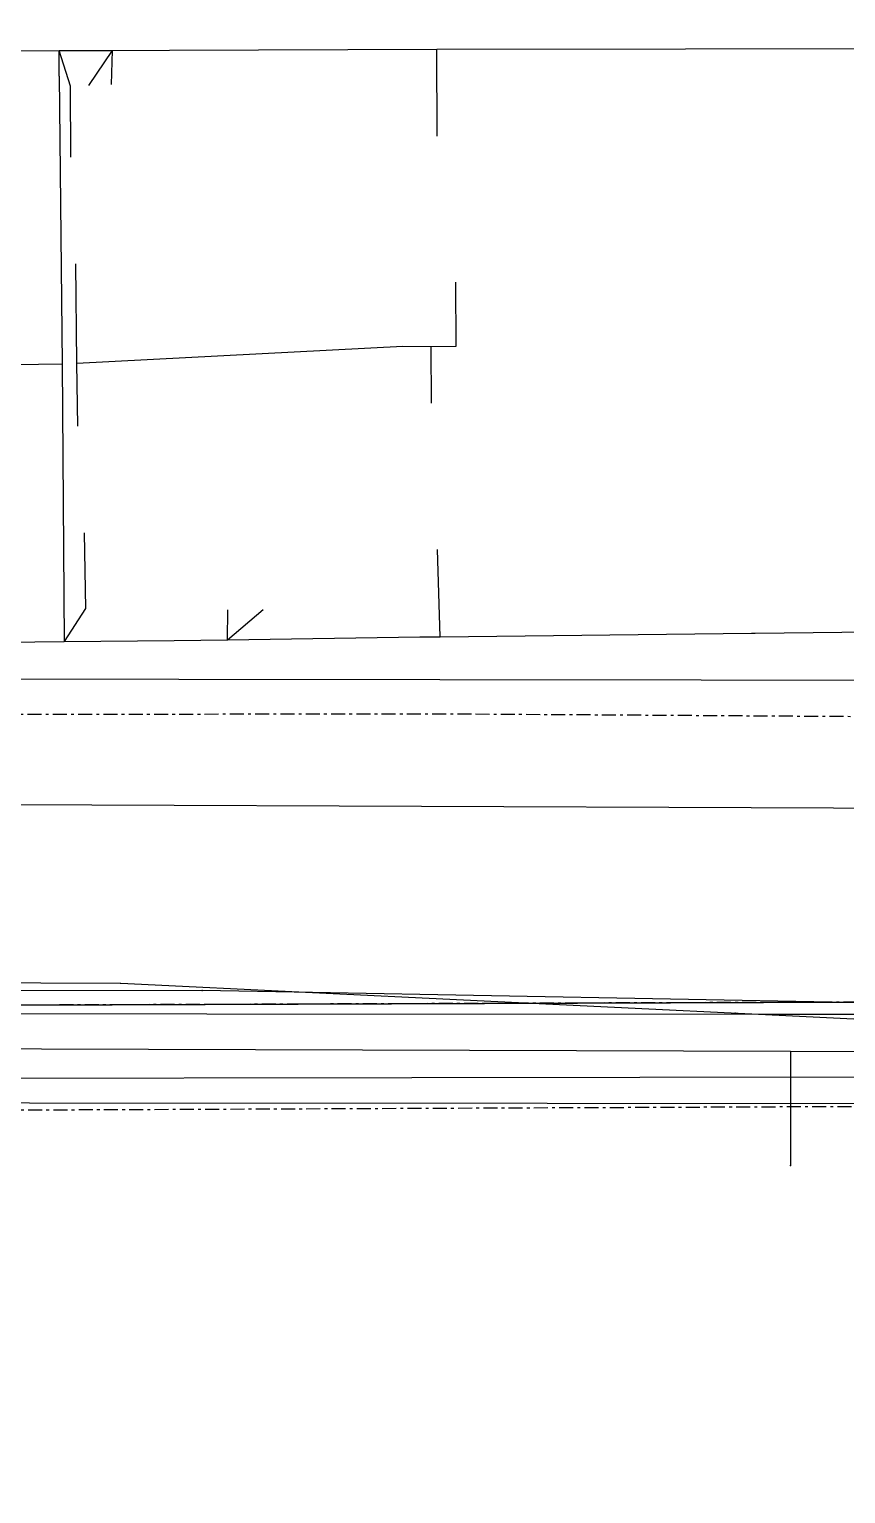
# Model space of a CAD drawing. Header units: metres. Extents: x -529 to 260, y -315 to 217.
# Drawn here: x -268.9 to -236.8, y 64.5 to 122.1 of the extents above; entities that cross this region are included whole.
import ezdxf

# ---------------------------------------------------------------- set-up
doc = ezdxf.new("R2010")
doc.units = ezdxf.units.M
doc.linetypes.add('DISUSED', pattern=[0.9943, 0.55, -0.1666, 0.1111, -0.1666])
for name, color, linetype, true_color in [('GM0772_GWA_Rioolleiding', 7, 'Continuous', 0xba38a8), ('KL0004_DAT_Kabelbed', 7, 'Continuous', 0x00ff00), ('KL0004_DAT_Mantelbuis', 7, 'Continuous', 0x00ff00), ('KL0004_DAT_Telecommunicatiekabel', 7, 'Continuous', 0x00ff00), ('KL0004_ELS_Elektriciteitskabel', 7, 'Continuous', 0x960000), ('KL0004_ELS_Kabelbed', 7, 'Continuous', 0x960000), ('KL0004_ELS_Mantelbuis', 7, 'Continuous', 0x960000), ('KL0004_EMS_Elektriciteitskabel', 7, 'Continuous', 0xc80000), ('KL0004_EMS_Kabelbed', 7, 'Continuous', 0xc80000), ('KL0004_EMS_Mantelbuis', 7, 'Continuous', 0xc80000), ('KL1031_ELS_Elektriciteitskabel', 7, 'Continuous', 0x960000), ('KL1031_EMS_Elektriciteitskabel', 7, 'Continuous', 0xc80000), ('KL1051_DAT_Appurtenance', 7, 'Continuous', 0x00ff00), ('KL1051_DAT_Kabelbed', 7, 'Continuous', 0x00ff00), ('KL1233_WRM_Appurtenance', 7, 'Continuous', 0x008080), ('KL1233_WRM_ThermischePijpleiding', 7, 'Continuous', 0x008080)]:
    doc.layers.add(name, color=color, linetype=linetype, true_color=true_color)

msp = doc.modelspace()

# ---------------------------------------------------------------- linework, layer by layer
at = {"layer": 'GM0772_GWA_Rioolleiding', "linetype": 'CONTINUOUS'}
for points in [[(-292.329, 91.698), (-175.677, 91.224)], [(-298.625, 80.813), (-226.947, 80.917)], [(-228.131, 79.838), (-329.939, 79.902)]]:
    msp.add_lwpolyline(points, dxfattribs=at)
at = {"layer": 'KL0004_DAT_Kabelbed', "linetype": 'CONTINUOUS'}
for points in [[(-252.711, 98.207), (-240.47, 98.346), (-240.325, 98.348), (-230.084, 98.465), (-196.652, 98.635), (-173.093, 98.854)], [(-295.829, 97.64), (-282.531, 97.826), (-275.863, 97.92), (-275.532, 97.924), (-267.494, 98.024)], [(-267.494, 98.024), (-263.164, 98.062)], [(-263.164, 98.062), (-261.068, 98.08)], [(-261.068, 98.08), (-253.504, 98.197), (-252.711, 98.207)]]:
    msp.add_lwpolyline(points, dxfattribs=at)
at = {"layer": 'KL0004_DAT_Mantelbuis', "linetype": 'CONTINUOUS'}
for points in [[(-252.711, 98.207), (-240.47, 98.346), (-240.325, 98.348), (-230.084, 98.465), (-196.652, 98.635), (-173.093, 98.854)], [(-295.829, 97.64), (-282.531, 97.826), (-275.863, 97.92), (-275.532, 97.924), (-267.494, 98.024)], [(-267.494, 98.024), (-263.164, 98.062)], [(-263.164, 98.062), (-261.068, 98.08)], [(-261.068, 98.08), (-253.504, 98.197), (-252.711, 98.207)]]:
    msp.add_lwpolyline(points, dxfattribs=at)
at = {"layer": 'KL0004_DAT_Telecommunicatiekabel', "linetype": 'CONTINUOUS'}
for points in [[(-252.711, 98.207), (-240.47, 98.346), (-240.325, 98.348), (-230.084, 98.465), (-196.652, 98.635), (-173.093, 98.854)], [(-252.711, 98.207), (-240.47, 98.346), (-240.325, 98.348), (-230.084, 98.465), (-196.652, 98.635), (-173.093, 98.854)], [(-252.711, 98.207), (-240.47, 98.346), (-240.325, 98.348), (-230.084, 98.465), (-196.652, 98.635), (-173.093, 98.854)], [(-252.711, 98.207), (-240.47, 98.346), (-240.325, 98.348), (-230.084, 98.465), (-196.652, 98.635), (-173.093, 98.854)], [(-252.711, 98.207), (-240.47, 98.346), (-240.325, 98.348), (-230.084, 98.465), (-196.652, 98.635), (-173.093, 98.854)], [(-252.711, 98.207), (-240.47, 98.346), (-240.325, 98.348), (-230.084, 98.465), (-196.652, 98.635), (-173.093, 98.854)], [(-252.711, 98.207), (-240.47, 98.346), (-240.325, 98.348), (-230.084, 98.465), (-196.652, 98.635), (-173.093, 98.854)], [(-252.711, 98.207), (-240.47, 98.346), (-240.325, 98.348), (-230.084, 98.465), (-196.652, 98.635), (-173.093, 98.854)], [(-252.711, 98.207), (-240.47, 98.346), (-240.325, 98.348), (-230.084, 98.465), (-196.652, 98.635), (-173.093, 98.854)], [(-252.711, 98.207), (-240.47, 98.346), (-240.325, 98.348), (-230.084, 98.465), (-196.652, 98.635), (-173.093, 98.854)], [(-252.711, 98.207), (-240.47, 98.346), (-240.325, 98.348), (-230.084, 98.465), (-196.652, 98.635), (-173.093, 98.854)], [(-252.711, 98.207), (-240.47, 98.346), (-240.325, 98.348), (-230.084, 98.465), (-196.652, 98.635), (-173.093, 98.854)], [(-252.711, 98.207), (-240.47, 98.346), (-240.325, 98.348), (-230.084, 98.465), (-196.652, 98.635), (-173.093, 98.854)], [(-252.711, 98.207), (-240.47, 98.346), (-240.325, 98.348), (-230.084, 98.465), (-196.652, 98.635), (-173.093, 98.854)], [(-252.711, 98.207), (-240.47, 98.346), (-240.325, 98.348), (-230.084, 98.465), (-196.652, 98.635), (-173.093, 98.854)], [(-252.711, 98.207), (-240.47, 98.346), (-240.325, 98.348), (-230.084, 98.465), (-196.652, 98.635), (-173.093, 98.854)], [(-252.711, 98.207), (-240.47, 98.346), (-240.325, 98.348), (-230.084, 98.465), (-196.652, 98.635), (-173.093, 98.854)], [(-252.711, 98.207), (-240.47, 98.346), (-240.325, 98.348), (-230.084, 98.465), (-196.652, 98.635), (-173.093, 98.854)], [(-252.711, 98.207), (-240.47, 98.346), (-240.325, 98.348), (-230.084, 98.465), (-196.652, 98.635), (-173.093, 98.854)], [(-252.711, 98.207), (-240.47, 98.346), (-240.325, 98.348), (-230.084, 98.465), (-196.652, 98.635), (-173.093, 98.854)], [(-252.711, 98.207), (-240.47, 98.346), (-240.325, 98.348), (-230.084, 98.465), (-196.652, 98.635), (-173.093, 98.854)], [(-252.711, 98.207), (-240.47, 98.346), (-240.325, 98.348), (-230.084, 98.465), (-196.652, 98.635), (-173.093, 98.854)], [(-252.711, 98.207), (-240.47, 98.346), (-240.325, 98.348), (-230.084, 98.465), (-196.652, 98.635), (-173.093, 98.854)], [(-252.711, 98.207), (-240.47, 98.346), (-240.325, 98.348), (-230.084, 98.465), (-196.652, 98.635), (-173.093, 98.854)], [(-252.711, 98.207), (-240.47, 98.346), (-240.325, 98.348), (-230.084, 98.465), (-196.652, 98.635), (-173.093, 98.854)], [(-252.711, 98.207), (-240.47, 98.346), (-240.325, 98.348), (-230.084, 98.465), (-196.652, 98.635), (-173.093, 98.854)], [(-252.711, 98.207), (-240.47, 98.346), (-240.325, 98.348), (-230.084, 98.465), (-196.652, 98.635), (-173.093, 98.854)], [(-252.711, 98.207), (-240.47, 98.346), (-240.325, 98.348), (-230.084, 98.465), (-196.652, 98.635), (-173.093, 98.854)], [(-295.829, 97.64), (-282.531, 97.826), (-275.863, 97.92), (-275.532, 97.924), (-267.494, 98.024)], [(-295.829, 97.64), (-282.531, 97.826), (-275.863, 97.92), (-275.532, 97.924), (-267.494, 98.024)], [(-295.829, 97.64), (-282.531, 97.826), (-275.863, 97.92), (-275.532, 97.924), (-267.494, 98.024)], [(-295.829, 97.64), (-282.531, 97.826), (-275.863, 97.92), (-275.532, 97.924), (-267.494, 98.024)], [(-295.829, 97.64), (-282.531, 97.826), (-275.863, 97.92), (-275.532, 97.924), (-267.494, 98.024)], [(-295.829, 97.64), (-282.531, 97.826), (-275.863, 97.92), (-275.532, 97.924), (-267.494, 98.024)], [(-295.829, 97.64), (-282.531, 97.826), (-275.863, 97.92), (-275.532, 97.924), (-267.494, 98.024)], [(-295.829, 97.64), (-282.531, 97.826), (-275.863, 97.92), (-275.532, 97.924), (-267.494, 98.024)], [(-295.829, 97.64), (-282.531, 97.826), (-275.863, 97.92), (-275.532, 97.924), (-267.494, 98.024)], [(-295.829, 97.64), (-282.531, 97.826), (-275.863, 97.92), (-275.532, 97.924), (-267.494, 98.024)], [(-295.829, 97.64), (-282.531, 97.826), (-275.863, 97.92), (-275.532, 97.924), (-267.494, 98.024)], [(-295.829, 97.64), (-282.531, 97.826), (-275.863, 97.92), (-275.532, 97.924), (-267.494, 98.024)], [(-295.829, 97.64), (-282.531, 97.826), (-275.863, 97.92), (-275.532, 97.924), (-267.494, 98.024)], [(-295.829, 97.64), (-282.531, 97.826), (-275.863, 97.92), (-275.532, 97.924), (-267.494, 98.024)], [(-295.829, 97.64), (-282.531, 97.826), (-275.863, 97.92), (-275.532, 97.924), (-267.494, 98.024)], [(-295.829, 97.64), (-282.531, 97.826), (-275.863, 97.92), (-275.532, 97.924), (-267.494, 98.024)], [(-295.829, 97.64), (-282.531, 97.826), (-275.863, 97.92), (-275.532, 97.924), (-267.494, 98.024)], [(-295.829, 97.64), (-282.531, 97.826), (-275.863, 97.92), (-275.532, 97.924), (-267.494, 98.024)], [(-295.829, 97.64), (-282.531, 97.826), (-275.863, 97.92), (-275.532, 97.924), (-267.494, 98.024)], [(-295.829, 97.64), (-282.531, 97.826), (-275.863, 97.92), (-275.532, 97.924), (-267.494, 98.024)], [(-295.829, 97.64), (-282.531, 97.826), (-275.863, 97.92), (-275.532, 97.924), (-267.494, 98.024)], [(-295.829, 97.64), (-282.531, 97.826), (-275.863, 97.92), (-275.532, 97.924), (-267.494, 98.024)], [(-295.829, 97.64), (-282.531, 97.826), (-275.863, 97.92), (-275.532, 97.924), (-267.494, 98.024)], [(-295.829, 97.64), (-282.531, 97.826), (-275.863, 97.92), (-275.532, 97.924), (-267.494, 98.024)], [(-295.829, 97.64), (-282.531, 97.826), (-275.863, 97.92), (-275.532, 97.924), (-267.494, 98.024)], [(-295.829, 97.64), (-282.531, 97.826), (-275.863, 97.92), (-275.532, 97.924), (-267.494, 98.024)], [(-295.829, 97.64), (-282.531, 97.826), (-275.863, 97.92), (-275.532, 97.924), (-267.494, 98.024)], [(-295.829, 97.64), (-282.531, 97.826), (-275.863, 97.92), (-275.532, 97.924), (-267.494, 98.024)], [(-267.494, 98.024), (-263.164, 98.062)], [(-267.494, 98.024), (-263.164, 98.062)], [(-267.494, 98.024), (-263.164, 98.062)], [(-267.494, 98.024), (-263.164, 98.062)], [(-267.494, 98.024), (-263.164, 98.062)], [(-267.494, 98.024), (-263.164, 98.062)], [(-267.494, 98.024), (-263.164, 98.062)], [(-267.494, 98.024), (-263.164, 98.062)], [(-267.494, 98.024), (-263.164, 98.062)], [(-267.494, 98.024), (-263.164, 98.062)], [(-267.494, 98.024), (-263.164, 98.062)], [(-267.494, 98.024), (-263.164, 98.062)], [(-267.494, 98.024), (-263.164, 98.062)], [(-267.494, 98.024), (-263.164, 98.062)], [(-267.494, 98.024), (-263.164, 98.062)], [(-267.494, 98.024), (-263.164, 98.062)], [(-267.494, 98.024), (-263.164, 98.062)], [(-267.494, 98.024), (-263.164, 98.062)], [(-267.494, 98.024), (-263.164, 98.062)], [(-267.494, 98.024), (-263.164, 98.062)], [(-267.494, 98.024), (-263.164, 98.062)], [(-267.494, 98.024), (-263.164, 98.062)], [(-267.494, 98.024), (-263.164, 98.062)], [(-267.494, 98.024), (-263.164, 98.062)], [(-267.494, 98.024), (-263.164, 98.062)], [(-267.494, 98.024), (-263.164, 98.062)], [(-267.494, 98.024), (-263.164, 98.062)], [(-267.494, 98.024), (-263.164, 98.062)], [(-263.164, 98.062), (-261.068, 98.08)], [(-263.164, 98.062), (-261.068, 98.08)], [(-263.164, 98.062), (-261.068, 98.08)], [(-263.164, 98.062), (-261.068, 98.08)], [(-263.164, 98.062), (-261.068, 98.08)], [(-263.164, 98.062), (-261.068, 98.08)], [(-263.164, 98.062), (-261.068, 98.08)], [(-263.164, 98.062), (-261.068, 98.08)], [(-263.164, 98.062), (-261.068, 98.08)], [(-263.164, 98.062), (-261.068, 98.08)], [(-263.164, 98.062), (-261.068, 98.08)], [(-263.164, 98.062), (-261.068, 98.08)], [(-263.164, 98.062), (-261.068, 98.08)], [(-263.164, 98.062), (-261.068, 98.08)], [(-263.164, 98.062), (-261.068, 98.08)], [(-263.164, 98.062), (-261.068, 98.08)], [(-263.164, 98.062), (-261.068, 98.08)], [(-263.164, 98.062), (-261.068, 98.08)], [(-263.164, 98.062), (-261.068, 98.08)], [(-263.164, 98.062), (-261.068, 98.08)], [(-263.164, 98.062), (-261.068, 98.08)], [(-263.164, 98.062), (-261.068, 98.08)], [(-263.164, 98.062), (-261.068, 98.08)], [(-263.164, 98.062), (-261.068, 98.08)], [(-263.164, 98.062), (-261.068, 98.08)], [(-263.164, 98.062), (-261.068, 98.08)], [(-263.164, 98.062), (-261.068, 98.08)], [(-263.164, 98.062), (-261.068, 98.08)], [(-261.068, 98.08), (-253.504, 98.197), (-252.711, 98.207)], [(-261.068, 98.08), (-253.504, 98.197), (-252.711, 98.207)], [(-261.068, 98.08), (-253.504, 98.197), (-252.711, 98.207)], [(-261.068, 98.08), (-253.504, 98.197), (-252.711, 98.207)], [(-261.068, 98.08), (-253.504, 98.197), (-252.711, 98.207)], [(-261.068, 98.08), (-253.504, 98.197), (-252.711, 98.207)], [(-261.068, 98.08), (-253.504, 98.197), (-252.711, 98.207)], [(-261.068, 98.08), (-253.504, 98.197), (-252.711, 98.207)], [(-261.068, 98.08), (-253.504, 98.197), (-252.711, 98.207)], [(-261.068, 98.08), (-253.504, 98.197), (-252.711, 98.207)], [(-261.068, 98.08), (-253.504, 98.197), (-252.711, 98.207)], [(-261.068, 98.08), (-253.504, 98.197), (-252.711, 98.207)], [(-261.068, 98.08), (-253.504, 98.197), (-252.711, 98.207)], [(-261.068, 98.08), (-253.504, 98.197), (-252.711, 98.207)], [(-261.068, 98.08), (-253.504, 98.197), (-252.711, 98.207)], [(-261.068, 98.08), (-253.504, 98.197), (-252.711, 98.207)], [(-261.068, 98.08), (-253.504, 98.197), (-252.711, 98.207)], [(-261.068, 98.08), (-253.504, 98.197), (-252.711, 98.207)], [(-261.068, 98.08), (-253.504, 98.197), (-252.711, 98.207)], [(-261.068, 98.08), (-253.504, 98.197), (-252.711, 98.207)], [(-261.068, 98.08), (-253.504, 98.197), (-252.711, 98.207)], [(-261.068, 98.08), (-253.504, 98.197), (-252.711, 98.207)], [(-261.068, 98.08), (-253.504, 98.197), (-252.711, 98.207)], [(-261.068, 98.08), (-253.504, 98.197), (-252.711, 98.207)], [(-261.068, 98.08), (-253.504, 98.197), (-252.711, 98.207)], [(-261.068, 98.08), (-253.504, 98.197), (-252.711, 98.207)], [(-261.068, 98.08), (-253.504, 98.197), (-252.711, 98.207)], [(-261.068, 98.08), (-253.504, 98.197), (-252.711, 98.207)]]:
    msp.add_lwpolyline(points, dxfattribs=at)
at = {"layer": 'KL0004_ELS_Elektriciteitskabel', "linetype": 'CONTINUOUS'}
for points in [[(-252.838, 121.308), (-223.52, 121.338), (-187.352, 121.564), (-143.455, 121.802), (-103.328, 122.086)], [(-252.838, 121.308), (-223.52, 121.338), (-187.352, 121.564), (-143.455, 121.802), (-103.328, 122.086)], [(-252.838, 121.308), (-223.52, 121.338), (-187.352, 121.564), (-143.455, 121.802), (-103.328, 122.086)], [(-252.838, 121.308), (-223.52, 121.338), (-187.352, 121.564), (-143.455, 121.802), (-103.328, 122.086)], [(-252.838, 121.308), (-223.52, 121.338), (-187.352, 121.564), (-143.455, 121.802), (-103.328, 122.086)], [(-252.838, 121.308), (-223.52, 121.338), (-187.352, 121.564), (-143.455, 121.802), (-103.328, 122.086)], [(-252.838, 121.308), (-223.52, 121.338), (-187.352, 121.564), (-143.455, 121.802), (-103.328, 122.086)], [(-252.838, 121.308), (-223.52, 121.338), (-187.352, 121.564), (-143.455, 121.802), (-103.328, 122.086)], [(-252.838, 121.308), (-223.52, 121.338), (-187.352, 121.564), (-143.455, 121.802), (-103.328, 122.086)], [(-252.838, 121.308), (-223.52, 121.338), (-187.352, 121.564), (-143.455, 121.802), (-103.328, 122.086)], [(-252.838, 121.308), (-223.52, 121.338), (-187.352, 121.564), (-143.455, 121.802), (-103.328, 122.086)], [(-252.838, 121.308), (-223.52, 121.338), (-187.352, 121.564), (-143.455, 121.802), (-103.328, 122.086)], [(-252.838, 121.308), (-223.52, 121.338), (-187.352, 121.564), (-143.455, 121.802), (-103.328, 122.086)], [(-252.838, 121.308), (-223.52, 121.338), (-187.352, 121.564), (-143.455, 121.802), (-103.328, 122.086)], [(-252.838, 121.308), (-223.52, 121.338), (-187.352, 121.564), (-143.455, 121.802), (-103.328, 122.086)], [(-252.838, 121.308), (-223.52, 121.338), (-187.352, 121.564), (-143.455, 121.802), (-103.328, 122.086)], [(-252.838, 121.308), (-223.52, 121.338), (-187.352, 121.564), (-143.455, 121.802), (-103.328, 122.086)], [(-252.838, 121.308), (-223.52, 121.338), (-187.352, 121.564), (-143.455, 121.802), (-103.328, 122.086)], [(-252.838, 121.308), (-223.52, 121.338), (-187.352, 121.564), (-143.455, 121.802), (-103.328, 122.086)], [(-252.838, 121.308), (-223.52, 121.338), (-187.352, 121.564), (-143.455, 121.802), (-103.328, 122.086)], [(-252.838, 121.308), (-223.52, 121.338), (-187.352, 121.564), (-143.455, 121.802), (-103.328, 122.086)], [(-252.838, 121.308), (-223.52, 121.338), (-187.352, 121.564), (-143.455, 121.802), (-103.328, 122.086)], [(-252.838, 121.308), (-223.52, 121.338), (-187.352, 121.564), (-143.455, 121.802), (-103.328, 122.086)], [(-252.838, 121.308), (-223.52, 121.338), (-187.352, 121.564), (-143.455, 121.802), (-103.328, 122.086)], [(-252.838, 121.308), (-223.52, 121.338), (-187.352, 121.564), (-143.455, 121.802), (-103.328, 122.086)], [(-252.838, 121.308), (-223.52, 121.338), (-187.352, 121.564), (-143.455, 121.802), (-103.328, 122.086)], [(-252.838, 121.308), (-223.52, 121.338), (-187.352, 121.564), (-143.455, 121.802), (-103.328, 122.086)], [(-252.838, 121.308), (-223.52, 121.338), (-187.352, 121.564), (-143.455, 121.802), (-103.328, 122.086)], [(-252.838, 121.308), (-223.52, 121.338), (-187.352, 121.564), (-143.455, 121.802), (-103.328, 122.086)], [(-252.838, 121.308), (-223.52, 121.338), (-187.352, 121.564), (-143.455, 121.802), (-103.328, 122.086)], [(-252.838, 121.308), (-223.52, 121.338), (-187.352, 121.564), (-143.455, 121.802), (-103.328, 122.086)], [(-252.838, 121.308), (-223.52, 121.338), (-187.352, 121.564), (-143.455, 121.802), (-103.328, 122.086)], [(-252.838, 121.308), (-223.52, 121.338), (-187.352, 121.564), (-143.455, 121.802), (-103.328, 122.086)], [(-252.838, 121.308), (-223.52, 121.338), (-187.352, 121.564), (-143.455, 121.802), (-103.328, 122.086)], [(-252.838, 121.308), (-223.52, 121.338), (-187.352, 121.564), (-143.455, 121.802), (-103.328, 122.086)], [(-252.838, 121.308), (-223.52, 121.338), (-187.352, 121.564), (-143.455, 121.802), (-103.328, 122.086)], [(-293.992, 121.18), (-267.691, 121.247)], [(-293.992, 121.18), (-267.691, 121.247)], [(-293.992, 121.18), (-267.691, 121.247)], [(-293.992, 121.18), (-267.691, 121.247)], [(-293.992, 121.18), (-267.691, 121.247)], [(-293.992, 121.18), (-267.691, 121.247)], [(-293.992, 121.18), (-267.691, 121.247)], [(-293.992, 121.18), (-267.691, 121.247)], [(-293.992, 121.18), (-267.691, 121.247)], [(-293.992, 121.18), (-267.691, 121.247)], [(-293.992, 121.18), (-267.691, 121.247)], [(-293.992, 121.18), (-267.691, 121.247)], [(-293.992, 121.18), (-267.691, 121.247)], [(-293.992, 121.18), (-267.691, 121.247)], [(-293.992, 121.18), (-267.691, 121.247)], [(-293.992, 121.18), (-267.691, 121.247)], [(-293.992, 121.18), (-267.691, 121.247)], [(-293.992, 121.18), (-267.691, 121.247)], [(-267.691, 121.247), (-265.589, 121.256)], [(-267.691, 121.247), (-265.589, 121.256)], [(-267.691, 121.247), (-265.589, 121.256)], [(-267.691, 121.247), (-265.589, 121.256)], [(-267.691, 121.247), (-265.589, 121.256)], [(-267.691, 121.247), (-265.589, 121.256)], [(-267.691, 121.247), (-265.589, 121.256)], [(-267.691, 121.247), (-265.589, 121.256)], [(-267.691, 121.247), (-265.589, 121.256)], [(-267.691, 121.247), (-265.589, 121.256)], [(-267.691, 121.247), (-265.589, 121.256)], [(-267.691, 121.247), (-265.589, 121.256)], [(-267.691, 121.247), (-265.589, 121.256)], [(-267.691, 121.247), (-265.589, 121.256)], [(-267.691, 121.247), (-265.589, 121.256)], [(-267.691, 121.247), (-265.589, 121.256)], [(-267.691, 121.247), (-265.589, 121.256)], [(-267.691, 121.247), (-265.589, 121.256)], [(-267.691, 121.247), (-265.589, 121.256)], [(-267.691, 121.247), (-265.589, 121.256)], [(-267.691, 121.247), (-265.589, 121.256)], [(-267.691, 121.247), (-265.589, 121.256)], [(-267.691, 121.247), (-265.589, 121.256)], [(-267.691, 121.247), (-265.589, 121.256)], [(-267.691, 121.247), (-265.589, 121.256)], [(-267.691, 121.247), (-265.589, 121.256)], [(-267.691, 121.247), (-265.589, 121.256)], [(-267.691, 121.247), (-265.589, 121.256)], [(-267.691, 121.247), (-265.589, 121.256)], [(-267.691, 121.247), (-265.589, 121.256)], [(-267.691, 121.247), (-265.589, 121.256)], [(-267.691, 121.247), (-265.589, 121.256)], [(-267.685, 120.244), (-267.691, 121.247)], [(-267.685, 120.244), (-267.691, 121.247)], [(-267.685, 120.244), (-267.691, 121.247)], [(-267.685, 120.244), (-267.691, 121.247)], [(-267.685, 120.244), (-267.691, 121.247)], [(-267.685, 120.244), (-267.691, 121.247)], [(-267.23, 117.061), (-267.244, 119.848), (-267.691, 121.247)], [(-266.515, 119.87), (-265.589, 121.256)], [(-266.515, 119.87), (-265.589, 121.256)], [(-266.515, 119.87), (-265.589, 121.256)], [(-266.515, 119.87), (-265.589, 121.256)], [(-266.515, 119.87), (-265.589, 121.256)], [(-266.515, 119.87), (-265.589, 121.256)], [(-265.623, 119.914), (-265.589, 121.256)], [(-265.623, 119.914), (-265.589, 121.256)], [(-265.623, 119.914), (-265.589, 121.256)], [(-265.623, 119.914), (-265.589, 121.256)], [(-265.623, 119.914), (-265.589, 121.256)], [(-265.623, 119.914), (-265.589, 121.256)], [(-265.589, 121.256), (-263.343, 121.267)], [(-265.589, 121.256), (-263.343, 121.267)], [(-265.589, 121.256), (-263.343, 121.267)], [(-265.589, 121.256), (-263.343, 121.267)], [(-265.589, 121.256), (-263.343, 121.267)], [(-265.589, 121.256), (-263.343, 121.267)], [(-265.589, 121.256), (-263.343, 121.267)], [(-265.589, 121.256), (-263.343, 121.267)], [(-265.589, 121.256), (-263.343, 121.267)], [(-265.589, 121.256), (-263.343, 121.267)], [(-265.589, 121.256), (-263.343, 121.267)], [(-265.589, 121.256), (-263.343, 121.267)], [(-265.589, 121.256), (-263.343, 121.267)], [(-265.589, 121.256), (-263.343, 121.267)], [(-265.589, 121.256), (-263.343, 121.267)], [(-265.589, 121.256), (-263.343, 121.267)], [(-265.589, 121.256), (-263.343, 121.267)], [(-265.589, 121.256), (-263.343, 121.267)], [(-265.589, 121.256), (-263.343, 121.267)], [(-265.589, 121.256), (-263.343, 121.267)], [(-265.589, 121.256), (-263.343, 121.267)], [(-265.589, 121.256), (-263.343, 121.267)], [(-265.589, 121.256), (-263.343, 121.267)], [(-265.589, 121.256), (-263.343, 121.267)], [(-265.589, 121.256), (-263.343, 121.267)], [(-265.589, 121.256), (-263.343, 121.267)], [(-265.589, 121.256), (-263.343, 121.267)], [(-265.589, 121.256), (-263.343, 121.267)], [(-263.343, 121.267), (-252.838, 121.308)], [(-263.343, 121.267), (-252.838, 121.308)], [(-263.343, 121.267), (-252.838, 121.308)], [(-263.343, 121.267), (-252.838, 121.308)], [(-263.343, 121.267), (-252.838, 121.308)], [(-263.343, 121.267), (-252.838, 121.308)], [(-263.343, 121.267), (-252.838, 121.308)], [(-263.343, 121.267), (-252.838, 121.308)], [(-263.343, 121.267), (-252.838, 121.308)], [(-263.343, 121.267), (-252.838, 121.308)], [(-263.343, 121.267), (-252.838, 121.308)], [(-263.343, 121.267), (-252.838, 121.308)], [(-263.343, 121.267), (-252.838, 121.308)], [(-263.343, 121.267), (-252.838, 121.308)], [(-263.343, 121.267), (-252.838, 121.308)], [(-263.343, 121.267), (-252.838, 121.308)], [(-263.343, 121.267), (-252.838, 121.308)], [(-263.343, 121.267), (-252.838, 121.308)], [(-263.343, 121.267), (-252.838, 121.308)], [(-263.343, 121.267), (-252.838, 121.308)], [(-263.343, 121.267), (-252.838, 121.308)], [(-263.343, 121.267), (-252.838, 121.308)], [(-263.343, 121.267), (-252.838, 121.308)], [(-263.343, 121.267), (-252.838, 121.308)], [(-263.343, 121.267), (-252.838, 121.308)], [(-263.343, 121.267), (-252.838, 121.308)], [(-263.343, 121.267), (-252.838, 121.308)], [(-263.343, 121.267), (-252.838, 121.308)], [(-263.343, 121.267), (-252.838, 121.308)], [(-263.343, 121.267), (-252.838, 121.308)], [(-263.343, 121.267), (-252.838, 121.308)], [(-263.343, 121.267), (-252.838, 121.308)], [(-252.831, 117.882), (-252.838, 121.308)], [(-252.831, 117.882), (-252.838, 121.308)], [(-267.685, 120.244), (-267.573, 108.938)], [(-267.685, 120.244), (-267.573, 108.938)], [(-267.685, 120.244), (-267.573, 108.938)], [(-267.685, 120.244), (-267.573, 108.938)], [(-267.685, 120.244), (-267.573, 108.938)], [(-267.685, 120.244), (-267.573, 108.938)], [(-267.685, 120.244), (-267.573, 108.938)], [(-267.685, 120.244), (-267.573, 108.938)], [(-267.685, 120.244), (-267.573, 108.938)], [(-267.685, 120.244), (-267.573, 108.938)], [(-267.685, 120.244), (-267.573, 108.938)], [(-267.685, 120.244), (-267.573, 108.938)], [(-266.986, 108.967), (-267.029, 112.872)], [(-253.057, 109.621), (-252.083, 109.632), (-252.088, 112.15)], [(-253.057, 109.621), (-252.083, 109.632), (-252.088, 112.15)], [(-266.986, 108.967), (-254.173, 109.627)], [(-266.986, 108.967), (-254.173, 109.627)], [(-266.986, 108.967), (-254.173, 109.627)], [(-266.986, 108.967), (-254.173, 109.627)], [(-266.986, 108.967), (-254.173, 109.627)], [(-266.986, 108.967), (-254.173, 109.627)], [(-266.986, 108.967), (-254.173, 109.627)], [(-266.986, 108.967), (-254.173, 109.627)], [(-254.173, 109.627), (-253.057, 109.621)], [(-254.173, 109.627), (-253.057, 109.621)], [(-254.173, 109.627), (-253.057, 109.621)], [(-254.173, 109.627), (-253.057, 109.621)], [(-253.052, 107.392), (-253.057, 109.621)], [(-253.052, 107.392), (-253.057, 109.621)], [(-293.92, 108.515), (-283.313, 108.711), (-267.573, 108.938)], [(-293.92, 108.515), (-283.313, 108.711), (-267.573, 108.938)], [(-293.92, 108.515), (-283.313, 108.711), (-267.573, 108.938)], [(-293.92, 108.515), (-283.313, 108.711), (-267.573, 108.938)], [(-293.92, 108.515), (-283.313, 108.711), (-267.573, 108.938)], [(-293.92, 108.515), (-283.313, 108.711), (-267.573, 108.938)], [(-293.92, 108.515), (-283.313, 108.711), (-267.573, 108.938)], [(-293.92, 108.515), (-283.313, 108.711), (-267.573, 108.938)], [(-267.573, 108.938), (-267.494, 98.024)], [(-267.573, 108.938), (-267.494, 98.024)], [(-267.573, 108.938), (-267.494, 98.024)], [(-267.573, 108.938), (-267.494, 98.024)], [(-267.573, 108.938), (-267.494, 98.024)], [(-267.573, 108.938), (-267.494, 98.024)], [(-267.573, 108.938), (-267.494, 98.024)], [(-267.573, 108.938), (-267.494, 98.024)], [(-267.573, 108.938), (-267.494, 98.024)], [(-267.573, 108.938), (-267.494, 98.024)], [(-267.573, 108.938), (-267.494, 98.024)], [(-267.573, 108.938), (-267.494, 98.024)], [(-266.958, 106.483), (-266.986, 108.967)], [(-266.698, 102.284), (-266.652, 99.321), (-267.494, 98.024)], [(-252.711, 98.207), (-252.812, 101.64)], [(-252.711, 98.207), (-252.812, 101.64)], [(-261.068, 98.08), (-259.666, 99.274)], [(-261.068, 98.08), (-259.666, 99.274)], [(-261.068, 98.08), (-259.666, 99.274)], [(-261.068, 98.08), (-259.666, 99.274)], [(-261.068, 98.08), (-259.666, 99.274)], [(-261.068, 98.08), (-259.666, 99.274)], [(-261.068, 98.08), (-261.054, 99.264)], [(-261.068, 98.08), (-261.054, 99.264)], [(-261.068, 98.08), (-261.054, 99.264)], [(-261.068, 98.08), (-261.054, 99.264)], [(-261.068, 98.08), (-261.054, 99.264)], [(-261.068, 98.08), (-261.054, 99.264)], [(-252.711, 98.207), (-240.47, 98.346), (-240.325, 98.348), (-230.084, 98.465), (-196.652, 98.635), (-173.093, 98.854)], [(-252.711, 98.207), (-240.47, 98.346), (-240.325, 98.348), (-230.084, 98.465), (-196.652, 98.635), (-173.093, 98.854)], [(-252.711, 98.207), (-240.47, 98.346), (-240.325, 98.348), (-230.084, 98.465), (-196.652, 98.635), (-173.093, 98.854)], [(-252.711, 98.207), (-240.47, 98.346), (-240.325, 98.348), (-230.084, 98.465), (-196.652, 98.635), (-173.093, 98.854)], [(-252.711, 98.207), (-240.47, 98.346), (-240.325, 98.348), (-230.084, 98.465), (-196.652, 98.635), (-173.093, 98.854)], [(-252.711, 98.207), (-240.47, 98.346), (-240.325, 98.348), (-230.084, 98.465), (-196.652, 98.635), (-173.093, 98.854)], [(-252.711, 98.207), (-240.47, 98.346), (-240.325, 98.348), (-230.084, 98.465), (-196.652, 98.635), (-173.093, 98.854)], [(-252.711, 98.207), (-240.47, 98.346), (-240.325, 98.348), (-230.084, 98.465), (-196.652, 98.635), (-173.093, 98.854)], [(-252.711, 98.207), (-240.47, 98.346), (-240.325, 98.348), (-230.084, 98.465), (-196.652, 98.635), (-173.093, 98.854)], [(-252.711, 98.207), (-240.47, 98.346), (-240.325, 98.348), (-230.084, 98.465), (-196.652, 98.635), (-173.093, 98.854)], [(-252.711, 98.207), (-240.47, 98.346), (-240.325, 98.348), (-230.084, 98.465), (-196.652, 98.635), (-173.093, 98.854)], [(-252.711, 98.207), (-240.47, 98.346), (-240.325, 98.348), (-230.084, 98.465), (-196.652, 98.635), (-173.093, 98.854)], [(-252.711, 98.207), (-240.47, 98.346), (-240.325, 98.348), (-230.084, 98.465), (-196.652, 98.635), (-173.093, 98.854)], [(-252.711, 98.207), (-240.47, 98.346), (-240.325, 98.348), (-230.084, 98.465), (-196.652, 98.635), (-173.093, 98.854)], [(-252.711, 98.207), (-240.47, 98.346), (-240.325, 98.348), (-230.084, 98.465), (-196.652, 98.635), (-173.093, 98.854)], [(-252.711, 98.207), (-240.47, 98.346), (-240.325, 98.348), (-230.084, 98.465), (-196.652, 98.635), (-173.093, 98.854)], [(-252.711, 98.207), (-240.47, 98.346), (-240.325, 98.348), (-230.084, 98.465), (-196.652, 98.635), (-173.093, 98.854)], [(-252.711, 98.207), (-240.47, 98.346), (-240.325, 98.348), (-230.084, 98.465), (-196.652, 98.635), (-173.093, 98.854)], [(-252.711, 98.207), (-240.47, 98.346), (-240.325, 98.348), (-230.084, 98.465), (-196.652, 98.635), (-173.093, 98.854)], [(-252.711, 98.207), (-240.47, 98.346), (-240.325, 98.348), (-230.084, 98.465), (-196.652, 98.635), (-173.093, 98.854)], [(-252.711, 98.207), (-240.47, 98.346), (-240.325, 98.348), (-230.084, 98.465), (-196.652, 98.635), (-173.093, 98.854)], [(-252.711, 98.207), (-240.47, 98.346), (-240.325, 98.348), (-230.084, 98.465), (-196.652, 98.635), (-173.093, 98.854)], [(-252.711, 98.207), (-240.47, 98.346), (-240.325, 98.348), (-230.084, 98.465), (-196.652, 98.635), (-173.093, 98.854)], [(-252.711, 98.207), (-240.47, 98.346), (-240.325, 98.348), (-230.084, 98.465), (-196.652, 98.635), (-173.093, 98.854)], [(-252.711, 98.207), (-240.47, 98.346), (-240.325, 98.348), (-230.084, 98.465), (-196.652, 98.635), (-173.093, 98.854)], [(-252.711, 98.207), (-240.47, 98.346), (-240.325, 98.348), (-230.084, 98.465), (-196.652, 98.635), (-173.093, 98.854)], [(-252.711, 98.207), (-240.47, 98.346), (-240.325, 98.348), (-230.084, 98.465), (-196.652, 98.635), (-173.093, 98.854)], [(-252.711, 98.207), (-240.47, 98.346), (-240.325, 98.348), (-230.084, 98.465), (-196.652, 98.635), (-173.093, 98.854)], [(-252.711, 98.207), (-240.47, 98.346), (-240.325, 98.348), (-230.084, 98.465), (-196.652, 98.635), (-173.093, 98.854)], [(-252.711, 98.207), (-240.47, 98.346), (-240.325, 98.348), (-230.084, 98.465), (-196.652, 98.635), (-173.093, 98.854)], [(-252.711, 98.207), (-240.47, 98.346), (-240.325, 98.348), (-230.084, 98.465), (-196.652, 98.635), (-173.093, 98.854)], [(-252.711, 98.207), (-240.47, 98.346), (-240.325, 98.348), (-230.084, 98.465), (-196.652, 98.635), (-173.093, 98.854)], [(-252.711, 98.207), (-240.47, 98.346), (-240.325, 98.348), (-230.084, 98.465), (-196.652, 98.635), (-173.093, 98.854)], [(-252.711, 98.207), (-240.47, 98.346), (-240.325, 98.348), (-230.084, 98.465), (-196.652, 98.635), (-173.093, 98.854)], [(-252.711, 98.207), (-240.47, 98.346), (-240.325, 98.348), (-230.084, 98.465), (-196.652, 98.635), (-173.093, 98.854)], [(-252.711, 98.207), (-240.47, 98.346), (-240.325, 98.348), (-230.084, 98.465), (-196.652, 98.635), (-173.093, 98.854)], [(-252.711, 98.207), (-240.47, 98.346), (-240.325, 98.348), (-230.084, 98.465), (-196.652, 98.635), (-173.093, 98.854)], [(-252.711, 98.207), (-240.47, 98.346), (-240.325, 98.348), (-230.084, 98.465), (-196.652, 98.635), (-173.093, 98.854)], [(-252.711, 98.207), (-240.47, 98.346), (-240.325, 98.348), (-230.084, 98.465), (-196.652, 98.635), (-173.093, 98.854)], [(-252.711, 98.207), (-240.47, 98.346), (-240.325, 98.348), (-230.084, 98.465), (-196.652, 98.635), (-173.093, 98.854)], [(-252.711, 98.207), (-240.47, 98.346), (-240.325, 98.348), (-230.084, 98.465), (-196.652, 98.635), (-173.093, 98.854)], [(-252.711, 98.207), (-240.47, 98.346), (-240.325, 98.348), (-230.084, 98.465), (-196.652, 98.635), (-173.093, 98.854)], [(-295.829, 97.64), (-282.531, 97.826), (-275.863, 97.92), (-275.532, 97.924), (-267.494, 98.024)], [(-295.829, 97.64), (-282.531, 97.826), (-275.863, 97.92), (-275.532, 97.924), (-267.494, 98.024)], [(-295.829, 97.64), (-282.531, 97.826), (-275.863, 97.92), (-275.532, 97.924), (-267.494, 98.024)], [(-295.829, 97.64), (-282.531, 97.826), (-275.863, 97.92), (-275.532, 97.924), (-267.494, 98.024)], [(-295.829, 97.64), (-282.531, 97.826), (-275.863, 97.92), (-275.532, 97.924), (-267.494, 98.024)], [(-295.829, 97.64), (-282.531, 97.826), (-275.863, 97.92), (-275.532, 97.924), (-267.494, 98.024)], [(-295.829, 97.64), (-282.531, 97.826), (-275.863, 97.92), (-275.532, 97.924), (-267.494, 98.024)], [(-295.829, 97.64), (-282.531, 97.826), (-275.863, 97.92), (-275.532, 97.924), (-267.494, 98.024)], [(-295.829, 97.64), (-282.531, 97.826), (-275.863, 97.92), (-275.532, 97.924), (-267.494, 98.024)], [(-295.829, 97.64), (-282.531, 97.826), (-275.863, 97.92), (-275.532, 97.924), (-267.494, 98.024)], [(-295.829, 97.64), (-282.531, 97.826), (-275.863, 97.92), (-275.532, 97.924), (-267.494, 98.024)], [(-295.829, 97.64), (-282.531, 97.826), (-275.863, 97.92), (-275.532, 97.924), (-267.494, 98.024)], [(-295.829, 97.64), (-282.531, 97.826), (-275.863, 97.92), (-275.532, 97.924), (-267.494, 98.024)], [(-295.829, 97.64), (-282.531, 97.826), (-275.863, 97.92), (-275.532, 97.924), (-267.494, 98.024)], [(-295.829, 97.64), (-282.531, 97.826), (-275.863, 97.92), (-275.532, 97.924), (-267.494, 98.024)], [(-295.829, 97.64), (-282.531, 97.826), (-275.863, 97.92), (-275.532, 97.924), (-267.494, 98.024)], [(-295.829, 97.64), (-282.531, 97.826), (-275.863, 97.92), (-275.532, 97.924), (-267.494, 98.024)], [(-295.829, 97.64), (-282.531, 97.826), (-275.863, 97.92), (-275.532, 97.924), (-267.494, 98.024)], [(-295.829, 97.64), (-282.531, 97.826), (-275.863, 97.92), (-275.532, 97.924), (-267.494, 98.024)], [(-295.829, 97.64), (-282.531, 97.826), (-275.863, 97.92), (-275.532, 97.924), (-267.494, 98.024)], [(-267.494, 98.024), (-263.164, 98.062)], [(-267.494, 98.024), (-263.164, 98.062)], [(-267.494, 98.024), (-263.164, 98.062)], [(-267.494, 98.024), (-263.164, 98.062)], [(-267.494, 98.024), (-263.164, 98.062)], [(-267.494, 98.024), (-263.164, 98.062)], [(-267.494, 98.024), (-263.164, 98.062)], [(-267.494, 98.024), (-263.164, 98.062)], [(-267.494, 98.024), (-263.164, 98.062)], [(-267.494, 98.024), (-263.164, 98.062)], [(-267.494, 98.024), (-263.164, 98.062)], [(-267.494, 98.024), (-263.164, 98.062)], [(-267.494, 98.024), (-263.164, 98.062)], [(-267.494, 98.024), (-263.164, 98.062)], [(-267.494, 98.024), (-263.164, 98.062)], [(-267.494, 98.024), (-263.164, 98.062)], [(-267.494, 98.024), (-263.164, 98.062)], [(-267.494, 98.024), (-263.164, 98.062)], [(-267.494, 98.024), (-263.164, 98.062)], [(-267.494, 98.024), (-263.164, 98.062)], [(-267.494, 98.024), (-263.164, 98.062)], [(-267.494, 98.024), (-263.164, 98.062)], [(-267.494, 98.024), (-263.164, 98.062)], [(-267.494, 98.024), (-263.164, 98.062)], [(-267.494, 98.024), (-263.164, 98.062)], [(-267.494, 98.024), (-263.164, 98.062)], [(-267.494, 98.024), (-263.164, 98.062)], [(-267.494, 98.024), (-263.164, 98.062)], [(-267.494, 98.024), (-263.164, 98.062)], [(-267.494, 98.024), (-263.164, 98.062)], [(-267.494, 98.024), (-263.164, 98.062)], [(-267.494, 98.024), (-263.164, 98.062)], [(-267.494, 98.024), (-263.164, 98.062)], [(-267.494, 98.024), (-263.164, 98.062)], [(-263.164, 98.062), (-261.068, 98.08)], [(-263.164, 98.062), (-261.068, 98.08)], [(-263.164, 98.062), (-261.068, 98.08)], [(-263.164, 98.062), (-261.068, 98.08)], [(-263.164, 98.062), (-261.068, 98.08)], [(-263.164, 98.062), (-261.068, 98.08)], [(-263.164, 98.062), (-261.068, 98.08)], [(-263.164, 98.062), (-261.068, 98.08)], [(-263.164, 98.062), (-261.068, 98.08)], [(-263.164, 98.062), (-261.068, 98.08)], [(-263.164, 98.062), (-261.068, 98.08)], [(-263.164, 98.062), (-261.068, 98.08)], [(-263.164, 98.062), (-261.068, 98.08)], [(-263.164, 98.062), (-261.068, 98.08)], [(-263.164, 98.062), (-261.068, 98.08)], [(-263.164, 98.062), (-261.068, 98.08)], [(-263.164, 98.062), (-261.068, 98.08)], [(-263.164, 98.062), (-261.068, 98.08)], [(-263.164, 98.062), (-261.068, 98.08)], [(-263.164, 98.062), (-261.068, 98.08)], [(-263.164, 98.062), (-261.068, 98.08)], [(-263.164, 98.062), (-261.068, 98.08)], [(-263.164, 98.062), (-261.068, 98.08)], [(-263.164, 98.062), (-261.068, 98.08)], [(-263.164, 98.062), (-261.068, 98.08)], [(-263.164, 98.062), (-261.068, 98.08)], [(-263.164, 98.062), (-261.068, 98.08)], [(-263.164, 98.062), (-261.068, 98.08)], [(-263.164, 98.062), (-261.068, 98.08)], [(-263.164, 98.062), (-261.068, 98.08)], [(-263.164, 98.062), (-261.068, 98.08)], [(-263.164, 98.062), (-261.068, 98.08)], [(-263.164, 98.062), (-261.068, 98.08)], [(-263.164, 98.062), (-261.068, 98.08)], [(-263.164, 98.062), (-261.068, 98.08)], [(-263.164, 98.062), (-261.068, 98.08)], [(-263.164, 98.062), (-261.068, 98.08)], [(-263.164, 98.062), (-261.068, 98.08)], [(-263.164, 98.062), (-261.068, 98.08)], [(-263.164, 98.062), (-261.068, 98.08)], [(-263.164, 98.062), (-261.068, 98.08)], [(-263.164, 98.062), (-261.068, 98.08)], [(-263.164, 98.062), (-261.068, 98.08)], [(-263.164, 98.062), (-261.068, 98.08)], [(-263.164, 98.062), (-261.068, 98.08)], [(-263.164, 98.062), (-261.068, 98.08)], [(-261.068, 98.08), (-253.504, 98.197), (-252.711, 98.207)], [(-261.068, 98.08), (-253.504, 98.197), (-252.711, 98.207)], [(-261.068, 98.08), (-253.504, 98.197), (-252.711, 98.207)], [(-261.068, 98.08), (-253.504, 98.197), (-252.711, 98.207)], [(-261.068, 98.08), (-253.504, 98.197), (-252.711, 98.207)], [(-261.068, 98.08), (-253.504, 98.197), (-252.711, 98.207)], [(-261.068, 98.08), (-253.504, 98.197), (-252.711, 98.207)], [(-261.068, 98.08), (-253.504, 98.197), (-252.711, 98.207)], [(-261.068, 98.08), (-253.504, 98.197), (-252.711, 98.207)], [(-261.068, 98.08), (-253.504, 98.197), (-252.711, 98.207)], [(-261.068, 98.08), (-253.504, 98.197), (-252.711, 98.207)], [(-261.068, 98.08), (-253.504, 98.197), (-252.711, 98.207)], [(-261.068, 98.08), (-253.504, 98.197), (-252.711, 98.207)], [(-261.068, 98.08), (-253.504, 98.197), (-252.711, 98.207)], [(-261.068, 98.08), (-253.504, 98.197), (-252.711, 98.207)], [(-261.068, 98.08), (-253.504, 98.197), (-252.711, 98.207)], [(-261.068, 98.08), (-253.504, 98.197), (-252.711, 98.207)], [(-261.068, 98.08), (-253.504, 98.197), (-252.711, 98.207)], [(-261.068, 98.08), (-253.504, 98.197), (-252.711, 98.207)], [(-261.068, 98.08), (-253.504, 98.197), (-252.711, 98.207)], [(-261.068, 98.08), (-253.504, 98.197), (-252.711, 98.207)], [(-261.068, 98.08), (-253.504, 98.197), (-252.711, 98.207)], [(-261.068, 98.08), (-253.504, 98.197), (-252.711, 98.207)], [(-261.068, 98.08), (-253.504, 98.197), (-252.711, 98.207)], [(-261.068, 98.08), (-253.504, 98.197), (-252.711, 98.207)], [(-261.068, 98.08), (-253.504, 98.197), (-252.711, 98.207)], [(-261.068, 98.08), (-253.504, 98.197), (-252.711, 98.207)], [(-261.068, 98.08), (-253.504, 98.197), (-252.711, 98.207)], [(-261.068, 98.08), (-253.504, 98.197), (-252.711, 98.207)], [(-261.068, 98.08), (-253.504, 98.197), (-252.711, 98.207)], [(-261.068, 98.08), (-253.504, 98.197), (-252.711, 98.207)], [(-261.068, 98.08), (-253.504, 98.197), (-252.711, 98.207)], [(-261.068, 98.08), (-253.504, 98.197), (-252.711, 98.207)], [(-261.068, 98.08), (-253.504, 98.197), (-252.711, 98.207)], [(-261.068, 98.08), (-253.504, 98.197), (-252.711, 98.207)], [(-261.068, 98.08), (-253.504, 98.197), (-252.711, 98.207)], [(-261.068, 98.08), (-253.504, 98.197), (-252.711, 98.207)], [(-261.068, 98.08), (-253.504, 98.197), (-252.711, 98.207)]]:
    msp.add_lwpolyline(points, dxfattribs=at)
at = {"layer": 'KL0004_ELS_Kabelbed', "linetype": 'CONTINUOUS'}
for points in [[(-252.838, 121.308), (-223.52, 121.338), (-187.352, 121.564), (-143.455, 121.802), (-103.328, 122.086)], [(-293.992, 121.18), (-267.691, 121.247)], [(-267.691, 121.247), (-265.589, 121.256)], [(-267.23, 117.061), (-267.244, 119.848), (-267.691, 121.247)], [(-267.685, 120.244), (-267.691, 121.247)], [(-266.515, 119.87), (-265.589, 121.256)], [(-265.623, 119.914), (-265.589, 121.256)], [(-265.589, 121.256), (-263.343, 121.267)], [(-263.343, 121.267), (-252.838, 121.308)], [(-252.831, 117.882), (-252.838, 121.308)], [(-267.685, 120.244), (-267.573, 108.938)], [(-266.986, 108.967), (-267.029, 112.872)], [(-253.057, 109.621), (-252.083, 109.632), (-252.088, 112.15)], [(-266.986, 108.967), (-254.173, 109.627)], [(-254.173, 109.627), (-253.057, 109.621)], [(-253.052, 107.392), (-253.057, 109.621)], [(-293.92, 108.515), (-283.313, 108.711), (-267.573, 108.938)], [(-267.573, 108.938), (-267.494, 98.024)], [(-266.958, 106.483), (-266.986, 108.967)], [(-266.698, 102.284), (-266.652, 99.321), (-267.494, 98.024)], [(-252.711, 98.207), (-252.812, 101.64)], [(-261.068, 98.08), (-259.666, 99.274)], [(-261.068, 98.08), (-261.054, 99.264)], [(-252.711, 98.207), (-240.47, 98.346), (-240.325, 98.348), (-230.084, 98.465), (-196.652, 98.635), (-173.093, 98.854)], [(-295.829, 97.64), (-282.531, 97.826), (-275.863, 97.92), (-275.532, 97.924), (-267.494, 98.024)], [(-267.494, 98.024), (-263.164, 98.062)], [(-263.164, 98.062), (-261.068, 98.08)], [(-261.068, 98.08), (-253.504, 98.197), (-252.711, 98.207)]]:
    msp.add_lwpolyline(points, dxfattribs=at)
at = {"layer": 'KL0004_ELS_Mantelbuis', "linetype": 'CONTINUOUS'}
for points in [[(-252.838, 121.308), (-223.52, 121.338), (-187.352, 121.564), (-143.455, 121.802), (-103.328, 122.086)], [(-293.992, 121.18), (-267.691, 121.247)], [(-267.691, 121.247), (-265.589, 121.256)], [(-265.589, 121.256), (-263.343, 121.267)], [(-263.343, 121.267), (-252.838, 121.308)], [(-267.685, 120.244), (-267.573, 108.938)], [(-266.986, 108.967), (-254.173, 109.627)], [(-293.92, 108.515), (-283.313, 108.711), (-267.573, 108.938)], [(-267.573, 108.938), (-267.494, 98.024)], [(-252.711, 98.207), (-240.47, 98.346), (-240.325, 98.348), (-230.084, 98.465), (-196.652, 98.635), (-173.093, 98.854)], [(-295.829, 97.64), (-282.531, 97.826), (-275.863, 97.92), (-275.532, 97.924), (-267.494, 98.024)], [(-267.494, 98.024), (-263.164, 98.062)], [(-263.164, 98.062), (-261.068, 98.08)], [(-261.068, 98.08), (-253.504, 98.197), (-252.711, 98.207)]]:
    msp.add_lwpolyline(points, dxfattribs=at)
at = {"layer": 'KL0004_EMS_Elektriciteitskabel', "linetype": 'CONTINUOUS'}
for points in [[(-252.838, 121.308), (-223.52, 121.338), (-187.352, 121.564), (-143.455, 121.802), (-103.328, 122.086)], [(-252.838, 121.308), (-223.52, 121.338), (-187.352, 121.564), (-143.455, 121.802), (-103.328, 122.086)], [(-293.992, 121.18), (-267.691, 121.247)], [(-293.992, 121.18), (-267.691, 121.247)], [(-267.691, 121.247), (-265.589, 121.256)], [(-267.691, 121.247), (-265.589, 121.256)], [(-265.589, 121.256), (-263.343, 121.267)], [(-265.589, 121.256), (-263.343, 121.267)], [(-263.343, 121.267), (-252.838, 121.308)], [(-263.343, 121.267), (-252.838, 121.308)], [(-252.711, 98.207), (-240.47, 98.346), (-240.325, 98.348), (-230.084, 98.465), (-196.652, 98.635), (-173.093, 98.854)], [(-252.711, 98.207), (-240.47, 98.346), (-240.325, 98.348), (-230.084, 98.465), (-196.652, 98.635), (-173.093, 98.854)], [(-295.829, 97.64), (-282.531, 97.826), (-275.863, 97.92), (-275.532, 97.924), (-267.494, 98.024)], [(-295.829, 97.64), (-282.531, 97.826), (-275.863, 97.92), (-275.532, 97.924), (-267.494, 98.024)], [(-267.494, 98.024), (-263.164, 98.062)], [(-267.494, 98.024), (-263.164, 98.062)], [(-263.164, 98.062), (-261.068, 98.08)], [(-263.164, 98.062), (-261.068, 98.08)], [(-261.068, 98.08), (-253.504, 98.197), (-252.711, 98.207)], [(-261.068, 98.08), (-253.504, 98.197), (-252.711, 98.207)]]:
    msp.add_lwpolyline(points, dxfattribs=at)
at = {"layer": 'KL0004_EMS_Kabelbed', "linetype": 'CONTINUOUS'}
for points in [[(-252.838, 121.308), (-223.52, 121.338), (-187.352, 121.564), (-143.455, 121.802), (-103.328, 122.086)], [(-293.992, 121.18), (-267.691, 121.247)], [(-267.691, 121.247), (-265.589, 121.256)], [(-265.589, 121.256), (-263.343, 121.267)], [(-263.343, 121.267), (-252.838, 121.308)], [(-252.711, 98.207), (-240.47, 98.346), (-240.325, 98.348), (-230.084, 98.465), (-196.652, 98.635), (-173.093, 98.854)], [(-295.829, 97.64), (-282.531, 97.826), (-275.863, 97.92), (-275.532, 97.924), (-267.494, 98.024)], [(-267.494, 98.024), (-263.164, 98.062)], [(-263.164, 98.062), (-261.068, 98.08)], [(-261.068, 98.08), (-253.504, 98.197), (-252.711, 98.207)]]:
    msp.add_lwpolyline(points, dxfattribs=at)
at = {"layer": 'KL0004_EMS_Mantelbuis', "linetype": 'CONTINUOUS'}
for points in [[(-252.838, 121.308), (-223.52, 121.338), (-187.352, 121.564), (-143.455, 121.802), (-103.328, 122.086)], [(-293.992, 121.18), (-267.691, 121.247)], [(-267.691, 121.247), (-265.589, 121.256)], [(-265.589, 121.256), (-263.343, 121.267)], [(-263.343, 121.267), (-252.838, 121.308)], [(-252.711, 98.207), (-240.47, 98.346), (-240.325, 98.348), (-230.084, 98.465), (-196.652, 98.635), (-173.093, 98.854)], [(-295.829, 97.64), (-282.531, 97.826), (-275.863, 97.92), (-275.532, 97.924), (-267.494, 98.024)], [(-267.494, 98.024), (-263.164, 98.062)], [(-263.164, 98.062), (-261.068, 98.08)], [(-261.068, 98.08), (-253.504, 98.197), (-252.711, 98.207)]]:
    msp.add_lwpolyline(points, dxfattribs=at)
at = {"layer": 'KL1031_ELS_Elektriciteitskabel', "linetype": 'DISUSED'}
msp.add_lwpolyline([(234.612, 76.846), (181.482, 84.187), (174.352, 86.379), (171.338, 87.264), (169.516, 87.641), (166.976, 88.047), (164.457, 88.478), (161.538, 88.849), (157.644, 89.244), (153.36, 89.77), (151.294, 90.009), (142.823, 90.784), (140.838, 90.855), (36.8, 93.655), (26.115, 94.192), (-143.514, 94.721), (-186.431, 94.832), (-216.489, 95.172), (-226.907, 95), (-251.475, 95.159), (-350.955, 95.119), (-367.548, 94.936)], dxfattribs=at)
at = {"layer": 'KL1031_EMS_Elektriciteitskabel', "linetype": 'CONTINUOUS'}
for points in [[(-392.33, 78.762), (-387.257, 83.093), (-387.023, 83.259), (-386.763, 83.381), (-386.486, 83.456), (-386.2, 83.481), (-373.193, 83.413), (-372.897, 83.443), (-372.599, 83.453), (-353.374, 83.415), (-225.366, 83.883), (-225.221, 83.869), (-225.08, 83.827), (-224.95, 83.758), (-224.838, 83.665), (-224.745, 83.552), (-224.676, 83.422), (-224.634, 83.282), (-224.621, 83.136), (-224.818, 52.476), (-224.836, 48.715), (-224.842, 48.623), (-225.082, 11.243)], [(-225.082, 11.243), (-224.842, 48.623), (-224.836, 48.715), (-224.818, 52.476), (-224.621, 83.136), (-224.634, 83.282), (-224.676, 83.422), (-224.745, 83.552), (-224.838, 83.665), (-224.95, 83.758), (-225.08, 83.827), (-225.221, 83.869), (-225.366, 83.883), (-353.374, 83.415), (-372.599, 83.453), (-372.897, 83.443), (-373.193, 83.413), (-386.2, 83.481), (-386.486, 83.456), (-386.763, 83.381), (-387.023, 83.259), (-387.257, 83.093), (-389.882, 80.852)]]:
    msp.add_lwpolyline(points, dxfattribs=at)
at = {"layer": 'KL1031_EMS_Elektriciteitskabel', "linetype": 'DISUSED'}
for points in [[(-224.797, 55.475), (-224.621, 83.136), (-224.634, 83.282), (-224.676, 83.422), (-224.745, 83.552), (-224.838, 83.665), (-224.95, 83.758), (-225.08, 83.827), (-225.221, 83.869), (-225.366, 83.883), (-353.374, 83.415), (-369.694, 83.448)], [(-224.807, 53.976), (-224.621, 83.136), (-224.634, 83.282), (-224.676, 83.422), (-224.745, 83.552), (-224.838, 83.665), (-224.95, 83.758), (-225.08, 83.827), (-225.221, 83.869), (-225.366, 83.883), (-353.374, 83.415), (-368.493, 83.445)], [(-224.818, 52.476), (-224.621, 83.136), (-224.634, 83.282), (-224.676, 83.422), (-224.745, 83.552), (-224.838, 83.665), (-224.95, 83.758), (-225.08, 83.827), (-225.221, 83.869), (-225.366, 83.883), (-353.374, 83.415), (-367.095, 83.442)], [(-224.818, 52.476), (-224.621, 83.136), (-224.634, 83.282), (-224.676, 83.422), (-224.745, 83.552), (-224.838, 83.665), (-224.95, 83.758), (-225.08, 83.827), (-225.221, 83.869), (-225.366, 83.883), (-353.374, 83.415), (-367.095, 83.442)], [(-224.684, 73.153), (-224.621, 83.136), (-224.634, 83.282), (-224.676, 83.422), (-224.745, 83.552), (-224.838, 83.665), (-224.95, 83.758), (-225.08, 83.827), (-225.221, 83.869), (-225.366, 83.883), (-353.374, 83.415)], [(-376.808, 79.223), (-352.427, 79.247), (-229.971, 79.771), (-229.78, 79.734), (-229.619, 79.626), (-229.51, 79.464), (-229.472, 79.273), (-229.491, 36.434)]]:
    msp.add_lwpolyline(points, dxfattribs=at)
at = {"layer": 'KL1051_DAT_Appurtenance'}
for p in [(-262.058, 84.3), (-241.105, 83.411)]:
    msp.add_point(p, dxfattribs=at)
at = {"layer": 'KL1051_DAT_Kabelbed', "linetype": 'CONTINUOUS'}
for points in [[(-232.173, 96.491), (-365.704, 96.659)], [(-352.491, 83.301), (-349.75, 83.419), (-330.873, 84.224), (-316.933, 84.818), (-315.197, 84.796), (-265.284, 84.585), (-265.259, 84.586), (-257.726, 84.22), (-239.92, 83.354), (-231.106, 82.925), (-215.211, 82.749), (-212.183, 82.803)], [(-214.322, 83.984), (-229.581, 83.697), (-257.726, 84.22), (-262.058, 84.3), (-330.873, 84.224), (-361.871, 84.189), (-365.172, 84.188), (-365.582, 84.189), (-376.372, 84.186), (-376.453, 84.185), (-376.786, 84.187)], [(-70.979, 82.833), (-189.8, 83.207), (-212.757, 83.28), (-234.967, 83.351), (-239.92, 83.354), (-349.75, 83.419), (-364.784, 83.427), (-364.804, 83.467)]]:
    msp.add_lwpolyline(points, dxfattribs=at)
at = {"layer": 'KL1233_WRM_Appurtenance'}
msp.add_point((-238.93, 77.419), dxfattribs=at)
at = {"layer": 'KL1233_WRM_ThermischePijpleiding', "linetype": 'CONTINUOUS'}
for points in [[(-318.89, 82.167), (-238.937, 81.919)], [(-238.937, 81.919), (-238.93, 77.419)], [(-238.937, 81.919), (-167.608, 81.699), (-167.647, 68.923)]]:
    msp.add_lwpolyline(points, dxfattribs=at)

doc.saveas('drawing.dxf')
